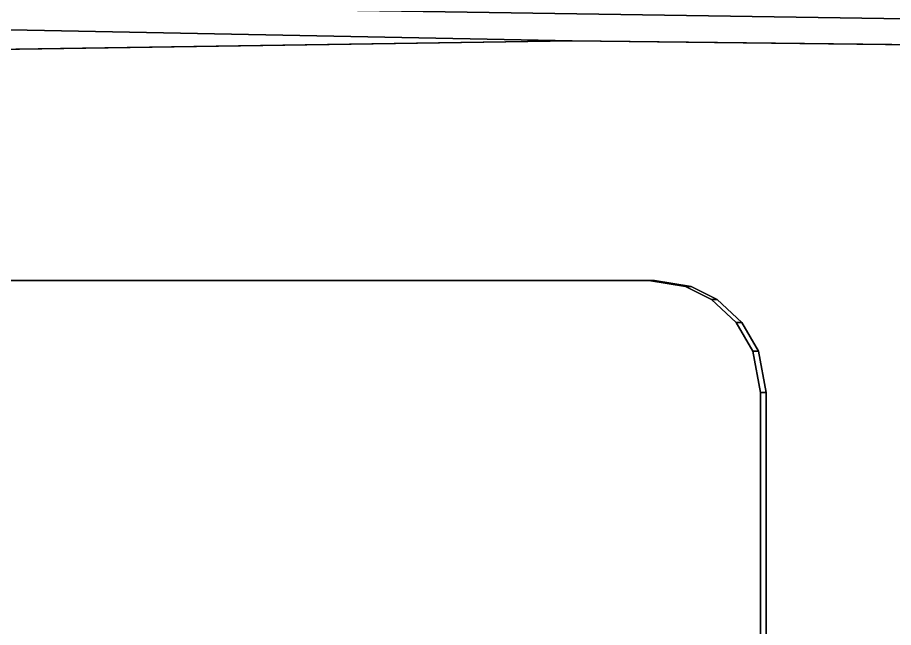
# Model space of a CAD drawing. Header units: metres. Extents: x 104.27 to 106.57, y 32.25 to 36.05.
# Drawn here: x 104.7914 to 104.8696, y 34.8779 to 34.9323 of the extents above; entities that cross this region are included whole.
import ezdxf

# ---------------------------------------------------------------- set-up
doc = ezdxf.new("R2010")
doc.units = ezdxf.units.M
doc.layers.add('KO28', color=7, linetype='Continuous')
doc.layers.add('KO29', color=7, linetype='Continuous')

msp = doc.modelspace()

# ---------------------------------------------------------------- linework, layer by layer
at = {"layer": 'KO28', "color": 9, "linetype": 'ByBlock', "lineweight": 25}
for points, invisible_edges in [([(104.475083, 34.908442, 0.034265), (104.828246, 34.869197, 0.022274), (104.477957, 34.908864, 0.034167)], 3), ([(104.477957, 34.908864, 0.034167), (104.828246, 34.869197, 0.022274), (104.847744, 34.908864, 0.021612)], 3), ([(104.848253, 34.908864, 0.036603), (104.498677, 34.868844, 0.048472), (104.478466, 34.908864, 0.049159)], 3), ([(104.85155, 34.908304, 0.036491), (104.498677, 34.868844, 0.048472), (104.848253, 34.908864, 0.036603)], 3), ([(104.828246, 34.869197, 0.022274), (104.835702, 34.867078, 0.02202), (104.847744, 34.908864, 0.021612)], 14), ([(104.835702, 34.867078, 0.02202), (104.8411, 34.861514, 0.021837), (104.847744, 34.908864, 0.021612)], 14), ([(104.847744, 34.908864, 0.021612), (104.856752, 34.804533, 0.021306), (104.851041, 34.908304, 0.0215)], 3), ([(104.472731, 34.907388, 0.034345), (104.828246, 34.869197, 0.022274), (104.475083, 34.908442, 0.034265)], 3), ([(104.853857, 34.907144, 0.036413), (104.498677, 34.868844, 0.048472), (104.85155, 34.908304, 0.036491)], 3), ([(104.851041, 34.908304, 0.0215), (104.856752, 34.804533, 0.021306), (104.853348, 34.907144, 0.021421)], 3), ([(104.47068, 34.905718, 0.034414), (104.828246, 34.869197, 0.022274), (104.472731, 34.907388, 0.034345)], 3), ([(104.856052, 34.905117, 0.036338), (104.498677, 34.868844, 0.048472), (104.853857, 34.907144, 0.036413)], 3), ([(104.853348, 34.907144, 0.021421), (104.856752, 34.804533, 0.021306), (104.855543, 34.905117, 0.021347)], 3), ([(104.46905, 34.9034, 0.03447), (104.828246, 34.869197, 0.022274), (104.47068, 34.905718, 0.034414)], 3), ([(104.857539, 34.902559, 0.036288), (104.498677, 34.868844, 0.048472), (104.856052, 34.905117, 0.036338)], 3), ([(104.855543, 34.905117, 0.021347), (104.856752, 34.804533, 0.021306), (104.85703, 34.902559, 0.021296)], 3), ([(104.468204, 34.901049, 0.034498), (104.828246, 34.869197, 0.022274), (104.46905, 34.9034, 0.03447)], 3), ([(104.858247, 34.898864, 0.036264), (104.498677, 34.868844, 0.048472), (104.857539, 34.902559, 0.036288)], 3), ([(104.85703, 34.902559, 0.021296), (104.856752, 34.804533, 0.021306), (104.857738, 34.898864, 0.021272)], 3), ([(104.467962, 34.898864, 0.034507), (104.828246, 34.869197, 0.022274), (104.468204, 34.901049, 0.034498)], 3), ([(104.836211, 34.867078, 0.037012), (104.828755, 34.869197, 0.037265), (104.858247, 34.898864, 0.036264)], 14), ([(104.84161, 34.861514, 0.036828), (104.836211, 34.867078, 0.037012), (104.858247, 34.898864, 0.036264)], 14), ([(104.858247, 34.808864, 0.036264), (104.84161, 34.861514, 0.036828), (104.858247, 34.898864, 0.036264)], 3), ([(104.857738, 34.898864, 0.021272), (104.856752, 34.804533, 0.021306), (104.85745, 34.806483, 0.021282)], 13), ([(104.85745, 34.806483, 0.021282), (104.857738, 34.808864, 0.021272), (104.857738, 34.898864, 0.021272)], 12)]:
    msp.add_3dface(points, dxfattribs=dict(at, invisible_edges=invisible_edges))
for points in [[(104.477957, 34.908864, 0.034167), (104.847744, 34.908864, 0.021612), (104.848253, 34.908864, 0.036603), (104.478466, 34.908864, 0.049159)], [(104.847744, 34.908864, 0.021612), (104.851041, 34.908304, 0.0215), (104.85155, 34.908304, 0.036491), (104.848253, 34.908864, 0.036603)], [(104.851041, 34.908304, 0.0215), (104.853348, 34.907144, 0.021421), (104.853857, 34.907144, 0.036413), (104.85155, 34.908304, 0.036491)], [(104.853348, 34.907144, 0.021421), (104.855543, 34.905117, 0.021347), (104.856052, 34.905117, 0.036338), (104.853857, 34.907144, 0.036413)], [(104.855543, 34.905117, 0.021347), (104.85703, 34.902559, 0.021296), (104.857539, 34.902559, 0.036288), (104.856052, 34.905117, 0.036338)], [(104.85703, 34.902559, 0.021296), (104.857738, 34.898864, 0.021272), (104.858247, 34.898864, 0.036264), (104.857539, 34.902559, 0.036288)], [(104.857738, 34.898864, 0.021272), (104.857738, 34.808864, 0.021272), (104.858247, 34.808864, 0.036264), (104.858247, 34.898864, 0.036264)]]:
    msp.add_3dface(points, dxfattribs=at)
at = {"layer": 'KO28', "color": 250, "linetype": 'ByBlock', "lineweight": 25, "invisible_edges": 15}
for points in [[(104.8411, 34.861514, 0.021837), (104.856752, 34.804533, 0.021306), (104.847744, 34.908864, 0.021612)], [(104.498168, 34.868844, 0.033481), (104.828246, 34.869197, 0.022274), (104.467962, 34.898864, 0.034507)], [(104.828755, 34.869197, 0.037265), (104.498677, 34.868844, 0.048472), (104.858247, 34.898864, 0.036264)]]:
    msp.add_3dface(points, dxfattribs=at)
at = {"layer": 'KO29', "color": 37, "linetype": 'ByBlock', "lineweight": 25}
for points, invisible_edges in [([(104.424084, 34.701074, -0.28), (105.274084, 34.756074, -0.28), (104.274084, 35.001074, -0.28)], 14), ([(104.274084, 35.001074, -0.28), (105.274084, 34.756074, -0.28), (105.274084, 34.946074, -0.28)], 13), ([(104.338278, 34.922709, 0.04), (104.840922, 34.930253, 0.02241), (104.840922, 34.777055, 0.02241)], 14), ([(104.840922, 34.777055, 0.02241), (104.840922, 34.930253, 0.02241), (105.274084, 34.925292, 0.007251)], 13), ([(105.274084, 34.925292, 0.007251), (105.274084, 34.778526, 0.007251), (104.840922, 34.777055, 0.02241)], 12), ([(104.338278, 34.785711, 0.04), (104.338278, 34.922709, 0.04), (104.840922, 34.777055, 0.02241)], 2)]:
    msp.add_3dface(points, dxfattribs=dict(at, invisible_edges=invisible_edges))
for points in [[(105.274084, 34.946074, -0.28), (105.274084, 34.926074), (104.289084, 34.941074)], [(105.274084, 34.776074), (104.289084, 34.761074), (104.289084, 34.941074), (105.274084, 34.926074)], [(104.289084, 34.941074), (104.840922, 34.930253, 0.02241), (104.338278, 34.922709, 0.04), (104.307191, 34.92274, 0.04)], [(105.274084, 34.926074), (105.274084, 34.925292, 0.007251), (104.840922, 34.930253, 0.02241), (104.289084, 34.941074)], [(104.289084, 34.941074), (104.289084, 34.761074), (105.274084, 34.776074), (105.274084, 34.926074)]]:
    msp.add_3dface(points, dxfattribs=at)

doc.saveas('drawing.dxf')
